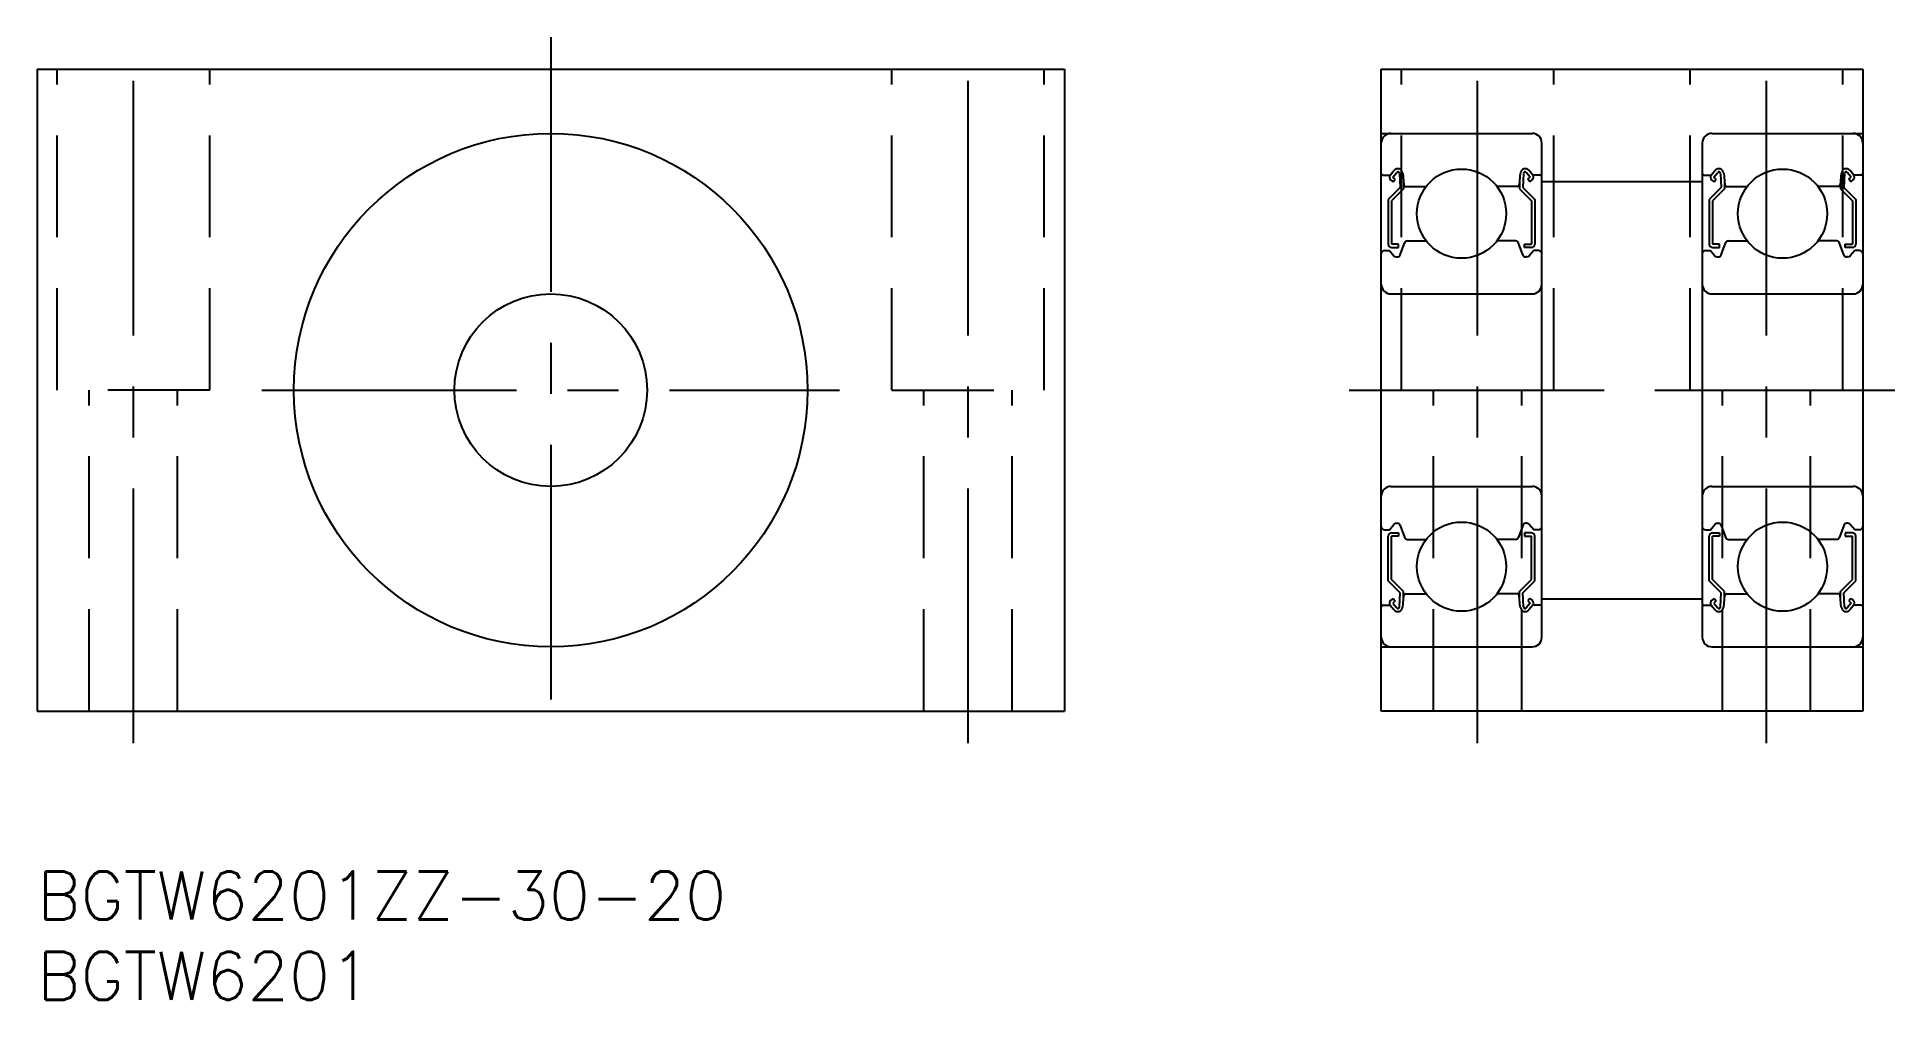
# Model space of a CAD drawing. Extents: x 0 to 116, y -8 to 52.
import ezdxf

# ---------------------------------------------------------------- set-up
doc = ezdxf.new("R2010")
doc.units = 0
doc.header["$LTSCALE"] = 0.5
doc.linetypes.add('CENTER', pattern=[50.8, 31.75, -6.35, 6.35, -6.35])
doc.linetypes.add('DASHED', pattern=[19.05, 12.7, -6.35])
for name, color, linetype in [('MSM_CENTER', 1, 'CENTER'), ('MSM_CONTINUOUS', 7, 'CONTINUOUS'), ('MSM_DASHED', 4, 'DASHED'), ('MSM_PART_NUMBER', 7, 'CONTINUOUS')]:
    doc.layers.add(name, color=color, linetype=linetype)
doc.styles.get("Standard").update_dxf_attribs({"font": 'txt.shx', "height": 3, "bigfont": 'bigfont.shx'})

# ---------------------------------------------------------------- blocks, each defined once
blk = doc.blocks.new('*U2')
at = {"layer": 'MSM_PART_NUMBER'}
blk.add_text('BGTW6201ZZ-30-20', height=3, dxfattribs=at).set_placement((0, -3))
blk = doc.blocks.new('*U3')
at = {"layer": 'MSM_PART_NUMBER'}
blk.add_text('BGTW6201', height=3, dxfattribs=at).set_placement((0, -8))

msp = doc.modelspace()

# ---------------------------------------------------------------- linework, layer by layer
at = {"layer": 'MSM_CENTER'}
for p, q in [((6, 8), (6, 52)), ((32, 52), (32, 8)), ((58, 8), (58, 52)), ((89.75, 8), (89.75, 52)), ((107.75, 8), (107.75, 52)), ((14, 30), (50, 30)), ((81.75, 30), (115.75, 30))]:
    msp.add_line(p, q, dxfattribs=at)
at = {"layer": 'MSM_CONTINUOUS'}
for p, q in [((0, 50), (64, 50)), ((0, 50), (0, 10)), ((64, 50), (64, 10)), ((83.75, 10), (83.75, 50)), ((83.75, 50), (113.75, 50)), ((113.75, 50), (113.75, 10)), ((83.75, 46), (93.15, 46)), ((93.75, 14.6), (93.75, 45.4)), ((103.75, 45.4), (103.75, 14.6)), ((104.35, 46), (113.75, 46)), ((83.85, 43.4), (84.31, 43.4)), ((84.31, 43.4), (84.55, 43.7)), ((84.48, 42.99), (84.33, 43.12)), ((84.46, 43.27), (84.71, 43.57)), ((84.61, 43.14), (84.46, 43.27)), ((84.48, 42.99), (84.61, 43.14)), ((84.88, 43.51), (84.93, 42.63)), ((85.08, 43.53), (85.15, 42.79)), ((85.13, 43.02), (85.13, 42.55)), ((92.41, 43.53), (92.34, 42.79)), ((92.36, 43.02), (92.36, 42.55)), ((92.61, 43.51), (92.56, 42.63)), ((93.03, 43.27), (92.78, 43.57)), ((92.88, 43.14), (93.03, 43.27)), ((93.01, 42.99), (92.88, 43.14)), ((93.19, 43.4), (92.94, 43.7)), ((93.01, 42.99), (93.16, 43.12)), ((93.65, 43.4), (93.19, 43.4)), ((93.75, 43), (103.75, 43)), ((103.85, 43.4), (104.31, 43.4)), ((104.31, 43.4), (104.55, 43.7)), ((104.48, 42.99), (104.33, 43.12)), ((104.46, 43.27), (104.71, 43.57)), ((104.61, 43.14), (104.46, 43.27)), ((104.48, 42.99), (104.61, 43.14)), ((104.88, 43.51), (104.93, 42.63)), ((105.08, 43.53), (105.15, 42.79)), ((105.13, 43.02), (105.13, 42.55)), ((112.41, 43.53), (112.34, 42.79)), ((112.36, 43.02), (112.36, 42.55)), ((112.61, 43.51), (112.56, 42.63)), ((113.03, 43.27), (112.78, 43.57)), ((112.88, 43.14), (113.03, 43.27)), ((113.01, 42.99), (112.88, 43.14)), ((113.19, 43.4), (112.94, 43.7)), ((113.01, 42.99), (113.16, 43.12)), ((113.65, 43.4), (113.19, 43.4)), ((84.93, 42.63), (84.18, 41.88)), ((84.18, 41.88), (84.18, 39.1)), ((85.13, 42.55), (84.38, 41.8)), ((84.38, 41.8), (84.38, 39.1)), ((85.25, 42.7), (86.55, 42.7)), ((92.24, 42.7), (90.94, 42.7)), ((92.36, 42.55), (93.11, 41.8)), ((92.56, 42.63), (93.31, 41.88)), ((93.11, 41.8), (93.11, 39.1)), ((93.31, 41.88), (93.31, 39.1)), ((104.93, 42.63), (104.18, 41.88)), ((104.18, 41.88), (104.18, 39.1)), ((105.13, 42.55), (104.38, 41.8)), ((104.38, 41.8), (104.38, 39.1)), ((105.25, 42.7), (106.55, 42.7)), ((112.24, 42.7), (110.94, 42.7)), ((112.36, 42.55), (113.11, 41.8)), ((112.56, 42.63), (113.31, 41.88)), ((113.11, 41.8), (113.11, 39.1)), ((113.31, 41.88), (113.31, 39.1)), ((83.95, 38.7), (84.25, 38.7)), ((84.25, 38.7), (84.52, 38.37)), ((84.83, 39.1), (84.38, 39.1)), ((84.38, 38.9), (84.83, 38.9)), ((84.67, 38.3), (84.74, 38.3)), ((84.83, 38.9), (84.83, 39.1)), ((84.93, 38.43), (85.2, 39.17)), ((85.38, 39.3), (86.55, 39.3)), ((92.11, 39.3), (90.94, 39.3)), ((92.56, 38.43), (92.29, 39.17)), ((92.66, 39.1), (93.11, 39.1)), ((92.66, 38.9), (92.66, 39.1)), ((93.11, 38.9), (92.66, 38.9)), ((92.82, 38.3), (92.75, 38.3)), ((93.25, 38.7), (92.97, 38.37)), ((93.55, 38.7), (93.25, 38.7)), ((103.95, 38.7), (104.25, 38.7)), ((104.25, 38.7), (104.52, 38.37)), ((104.83, 39.1), (104.38, 39.1)), ((104.38, 38.9), (104.83, 38.9)), ((104.67, 38.3), (104.74, 38.3)), ((104.83, 38.9), (104.83, 39.1)), ((104.93, 38.43), (105.2, 39.17)), ((105.38, 39.3), (106.55, 39.3)), ((112.11, 39.3), (110.94, 39.3)), ((112.56, 38.43), (112.29, 39.17)), ((112.66, 39.1), (113.11, 39.1)), ((112.66, 38.9), (112.66, 39.1)), ((113.11, 38.9), (112.66, 38.9)), ((112.82, 38.3), (112.75, 38.3)), ((113.25, 38.7), (112.97, 38.37)), ((113.55, 38.7), (113.25, 38.7)), ((84.35, 36), (93.15, 36)), ((104.35, 36), (113.15, 36)), ((84.35, 24), (93.15, 24)), ((104.35, 24), (113.15, 24)), ((83.95, 21.3), (84.25, 21.3)), ((84.18, 18.12), (84.18, 20.9)), ((84.25, 21.3), (84.52, 21.63)), ((84.38, 21.1), (84.83, 21.1)), ((84.38, 18.2), (84.38, 20.9)), ((84.83, 20.9), (84.38, 20.9)), ((84.67, 21.7), (84.74, 21.7)), ((84.83, 21.1), (84.83, 20.9)), ((84.93, 21.57), (85.2, 20.83)), ((92.56, 21.57), (92.29, 20.83)), ((93.11, 21.1), (92.66, 21.1)), ((92.66, 21.1), (92.66, 20.9)), ((92.66, 20.9), (93.11, 20.9)), ((92.82, 21.7), (92.75, 21.7)), ((93.25, 21.3), (92.97, 21.63)), ((93.11, 18.2), (93.11, 20.9)), ((93.55, 21.3), (93.25, 21.3)), ((93.31, 18.12), (93.31, 20.9)), ((103.95, 21.3), (104.25, 21.3)), ((104.18, 18.12), (104.18, 20.9)), ((104.25, 21.3), (104.52, 21.63)), ((104.38, 21.1), (104.83, 21.1)), ((104.38, 18.2), (104.38, 20.9)), ((104.83, 20.9), (104.38, 20.9)), ((104.67, 21.7), (104.74, 21.7)), ((104.83, 21.1), (104.83, 20.9)), ((104.93, 21.57), (105.2, 20.83)), ((112.56, 21.57), (112.29, 20.83)), ((113.11, 21.1), (112.66, 21.1)), ((112.66, 21.1), (112.66, 20.9)), ((112.66, 20.9), (113.11, 20.9)), ((112.82, 21.7), (112.75, 21.7)), ((113.25, 21.3), (112.97, 21.63)), ((113.11, 18.2), (113.11, 20.9)), ((113.55, 21.3), (113.25, 21.3)), ((113.31, 18.12), (113.31, 20.9)), ((85.38, 20.7), (86.55, 20.7)), ((92.11, 20.7), (90.94, 20.7)), ((105.38, 20.7), (106.55, 20.7)), ((112.11, 20.7), (110.94, 20.7)), ((84.93, 17.37), (84.18, 18.12)), ((85.13, 17.45), (84.38, 18.2)), ((84.88, 16.49), (84.93, 17.37)), ((85.13, 16.98), (85.13, 17.45)), ((92.36, 17.45), (93.11, 18.2)), ((92.36, 16.98), (92.36, 17.45)), ((92.56, 17.37), (93.31, 18.12)), ((92.61, 16.49), (92.56, 17.37)), ((104.93, 17.37), (104.18, 18.12)), ((105.13, 17.45), (104.38, 18.2)), ((104.88, 16.49), (104.93, 17.37)), ((105.13, 16.98), (105.13, 17.45)), ((112.36, 17.45), (113.11, 18.2)), ((112.36, 16.98), (112.36, 17.45)), ((112.56, 17.37), (113.31, 18.12)), ((112.61, 16.49), (112.56, 17.37)), ((83.85, 16.6), (84.31, 16.6)), ((84.31, 16.6), (84.55, 16.3)), ((84.48, 17.01), (84.33, 16.88)), ((84.61, 16.86), (84.46, 16.73)), ((84.46, 16.73), (84.71, 16.43)), ((84.48, 17.01), (84.61, 16.86)), ((85.08, 16.47), (85.15, 17.21)), ((85.25, 17.3), (86.55, 17.3)), ((92.24, 17.3), (90.94, 17.3)), ((92.41, 16.47), (92.34, 17.21)), ((93.03, 16.73), (92.78, 16.43)), ((93.01, 17.01), (92.88, 16.86)), ((92.88, 16.86), (93.03, 16.73)), ((93.19, 16.6), (92.94, 16.3)), ((93.01, 17.01), (93.16, 16.88)), ((93.65, 16.6), (93.19, 16.6)), ((93.75, 17), (103.75, 17)), ((103.85, 16.6), (104.31, 16.6)), ((104.31, 16.6), (104.55, 16.3)), ((104.48, 17.01), (104.33, 16.88)), ((104.61, 16.86), (104.46, 16.73)), ((104.46, 16.73), (104.71, 16.43)), ((104.48, 17.01), (104.61, 16.86)), ((105.08, 16.47), (105.15, 17.21)), ((105.25, 17.3), (106.55, 17.3)), ((112.24, 17.3), (110.94, 17.3)), ((112.41, 16.47), (112.34, 17.21)), ((113.03, 16.73), (112.78, 16.43)), ((113.01, 17.01), (112.88, 16.86)), ((112.88, 16.86), (113.03, 16.73)), ((113.19, 16.6), (112.94, 16.3)), ((113.01, 17.01), (113.16, 16.88)), ((113.65, 16.6), (113.19, 16.6)), ((83.75, 14), (93.15, 14)), ((86.75, 14), (86.75, 14)), ((88.75, 14), (88.75, 14)), ((104.35, 14), (113.75, 14)), ((106.75, 14), (106.75, 14)), ((108.75, 14), (108.75, 14)), ((0, 10), (64, 10)), ((113.75, 10), (83.75, 10))]:
    msp.add_line(p, q, dxfattribs=at)
for centre, radius in [((32, 30), 16), ((88.75, 41), 2.78), ((88.75, 41), 2.78), ((108.75, 41), 2.78), ((108.75, 41), 2.78), ((32, 30), 6), ((88.75, 19), 2.78), ((88.75, 19), 2.78), ((108.75, 19), 2.78), ((108.75, 19), 2.78)]:
    msp.add_circle(centre, radius, dxfattribs=at)
for centre, radius, start, end in [((84.35, 45.4), 0.6, 90, 180), ((93.15, 45.4), 0.6, 0, 90), ((104.35, 45.4), 0.6, 90, 180), ((113.15, 45.4), 0.6, 0, 90), ((83.85, 43.5), 0.1, 180, 270), ((84.46, 43.27), 0.2, 140.0012, 230.087), ((84.78, 43.5), 0.3, 4.9968, 140.0012), ((84.79, 43.51), 0.1, 2.8198, 140.0002), ((92.71, 43.5), 0.3, 39.9988, 175.0032), ((92.71, 43.51), 0.1, 39.9998, 177.1802), ((93.03, 43.27), 0.2, 309.913, 39.9988), ((93.65, 43.5), 0.1, 270, 0), ((103.85, 43.5), 0.1, 180, 270), ((104.46, 43.27), 0.2, 140.0012, 230.087), ((104.78, 43.5), 0.3, 4.9968, 140.0012), ((104.79, 43.51), 0.1, 2.8198, 140.0002), ((112.71, 43.5), 0.3, 39.9988, 175.0032), ((112.71, 43.51), 0.1, 39.9998, 177.1802), ((113.03, 43.27), 0.2, 309.913, 39.9988), ((113.65, 43.5), 0.1, 270, 0), ((85.25, 42.8), 0.1, 184.9968, 270), ((92.24, 42.8), 0.1, 270, 355.0032), ((105.25, 42.8), 0.1, 184.9968, 270), ((112.24, 42.8), 0.1, 270, 355.0032), ((83.95, 38.5), 0.2, 90, 180), ((84.38, 39.1), 0.2, 180, 270), ((84.67, 38.5), 0.2, 219.9952, 270), ((84.74, 38.5), 0.2, 270, 339.9916), ((85.38, 39.1), 0.2, 90, 159.9916), ((92.11, 39.1), 0.2, 20.0084, 90), ((92.75, 38.5), 0.2, 200.0084, 270), ((92.82, 38.5), 0.2, 270, 320.0048), ((93.11, 39.1), 0.2, 270, 0), ((93.55, 38.5), 0.2, 0, 90), ((103.95, 38.5), 0.2, 90, 180), ((104.38, 39.1), 0.2, 180, 270), ((104.67, 38.5), 0.2, 219.9952, 270), ((104.74, 38.5), 0.2, 270, 339.9916), ((105.38, 39.1), 0.2, 90, 159.9916), ((112.11, 39.1), 0.2, 20.0084, 90), ((112.75, 38.5), 0.2, 200.0084, 270), ((112.82, 38.5), 0.2, 270, 320.0048), ((113.11, 39.1), 0.2, 270, 0), ((113.55, 38.5), 0.2, 0, 90), ((84.35, 36.6), 0.6, 180, 270), ((93.15, 36.6), 0.6, 270, 0), ((104.35, 36.6), 0.6, 180, 270), ((113.15, 36.6), 0.6, 270, 0), ((84.35, 23.4), 0.6, 90, 180), ((93.15, 23.4), 0.6, 0, 90), ((104.35, 23.4), 0.6, 90, 180), ((113.15, 23.4), 0.6, 0, 90), ((83.95, 21.5), 0.2, 180, 270), ((84.38, 20.9), 0.2, 90, 180), ((84.67, 21.5), 0.2, 90, 140.0048), ((84.74, 21.5), 0.2, 20.0084, 90), ((92.75, 21.5), 0.2, 90, 159.9916), ((92.82, 21.5), 0.2, 39.9952, 90), ((93.11, 20.9), 0.2, 0, 90), ((93.55, 21.5), 0.2, 270, 0), ((103.95, 21.5), 0.2, 180, 270), ((104.38, 20.9), 0.2, 90, 180), ((104.67, 21.5), 0.2, 90, 140.0048), ((104.74, 21.5), 0.2, 20.0084, 90), ((112.75, 21.5), 0.2, 90, 159.9916), ((112.82, 21.5), 0.2, 39.9952, 90), ((113.11, 20.9), 0.2, 0, 90), ((113.55, 21.5), 0.2, 270, 0), ((85.38, 20.9), 0.2, 200.0084, 270), ((92.11, 20.9), 0.2, 270, 339.9916), ((105.38, 20.9), 0.2, 200.0084, 270), ((112.11, 20.9), 0.2, 270, 339.9916), ((83.85, 16.5), 0.1, 90, 180), ((84.46, 16.73), 0.2, 129.913, 219.9988), ((84.78, 16.5), 0.3, 219.9988, 355.0032), ((84.79, 16.49), 0.1, 219.9998, 357.1802), ((85.25, 17.2), 0.1, 90, 175.0032), ((92.24, 17.2), 0.1, 4.9968, 90), ((92.71, 16.5), 0.3, 184.9968, 320.0012), ((92.71, 16.49), 0.1, 182.8198, 320.0002), ((93.03, 16.73), 0.2, 320.0012, 50.087), ((93.65, 16.5), 0.1, 0, 90), ((103.85, 16.5), 0.1, 90, 180), ((104.46, 16.73), 0.2, 129.913, 219.9988), ((104.78, 16.5), 0.3, 219.9988, 355.0032), ((104.79, 16.49), 0.1, 219.9998, 357.1802), ((105.25, 17.2), 0.1, 90, 175.0032), ((112.24, 17.2), 0.1, 4.9968, 90), ((112.71, 16.5), 0.3, 184.9968, 320.0012), ((112.71, 16.49), 0.1, 182.8198, 320.0002), ((113.03, 16.73), 0.2, 320.0012, 50.087), ((113.65, 16.5), 0.1, 0, 90), ((84.35, 14.6), 0.6, 180, 270), ((93.15, 14.6), 0.6, 270, 0), ((104.35, 14.6), 0.6, 180, 270), ((113.15, 14.6), 0.6, 270, 0)]:
    msp.add_arc(centre, radius, start, end, dxfattribs=at)
at = {"layer": 'MSM_DASHED'}
for p, q in [((1.25, 30), (1.25, 50)), ((10.75, 30), (10.75, 50)), ((53.25, 30), (53.25, 50)), ((62.75, 30), (62.75, 50)), ((85, 30), (85, 50)), ((94.5, 30), (94.5, 50)), ((103, 30), (103, 50)), ((112.5, 30), (112.5, 50)), ((10.75, 30), (1.25, 30)), ((3.25, 10), (3.25, 30)), ((8.75, 10), (8.75, 30)), ((53.25, 30), (62.75, 30)), ((55.25, 10), (55.25, 30)), ((60.75, 10), (60.75, 30)), ((85, 30), (94.5, 30)), ((87, 10), (87, 30)), ((92.5, 10), (92.5, 30)), ((103, 30), (112.5, 30)), ((105, 10), (105, 30)), ((110.5, 10), (110.5, 30))]:
    msp.add_line(p, q, dxfattribs=at)

# ---------------------------------------------------------------- block references
at = {"layer": 'MSM_CONTINUOUS'}
for name in ['*U2', '*U3']:
    msp.add_blockref(name, (0, 0), dxfattribs=at)

doc.saveas('drawing.dxf')
